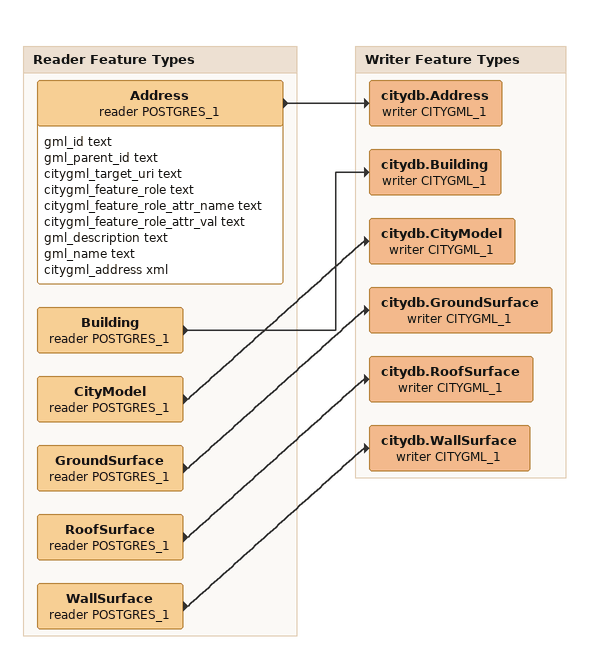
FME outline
Bookmark: Reader Feature Types
Address (reader POSTGRES_1)
    attributes: gml_id text, gml_parent_id text, citygml_target_uri text, citygml_feature_role text, citygml_feature_role_attr_name text, citygml_feature_role_attr_val text, gml_description text, gml_name text, citygml_address xml
    -> citydb.Address (writer CITYGML_1)
Building (reader POSTGRES_1)
    -> citydb.Building (writer CITYGML_1)
CityModel (reader POSTGRES_1)
    -> citydb.CityModel (writer CITYGML_1)
GroundSurface (reader POSTGRES_1)
    -> citydb.GroundSurface (writer CITYGML_1)
RoofSurface (reader POSTGRES_1)
    -> citydb.RoofSurface (writer CITYGML_1)
WallSurface (reader POSTGRES_1)
    -> citydb.WallSurface (writer CITYGML_1)

Bookmark: Writer Feature Types
citydb.Address (writer CITYGML_1)
citydb.Building (writer CITYGML_1)
citydb.CityModel (writer CITYGML_1)
citydb.GroundSurface (writer CITYGML_1)
citydb.RoofSurface (writer CITYGML_1)
citydb.WallSurface (writer CITYGML_1)
